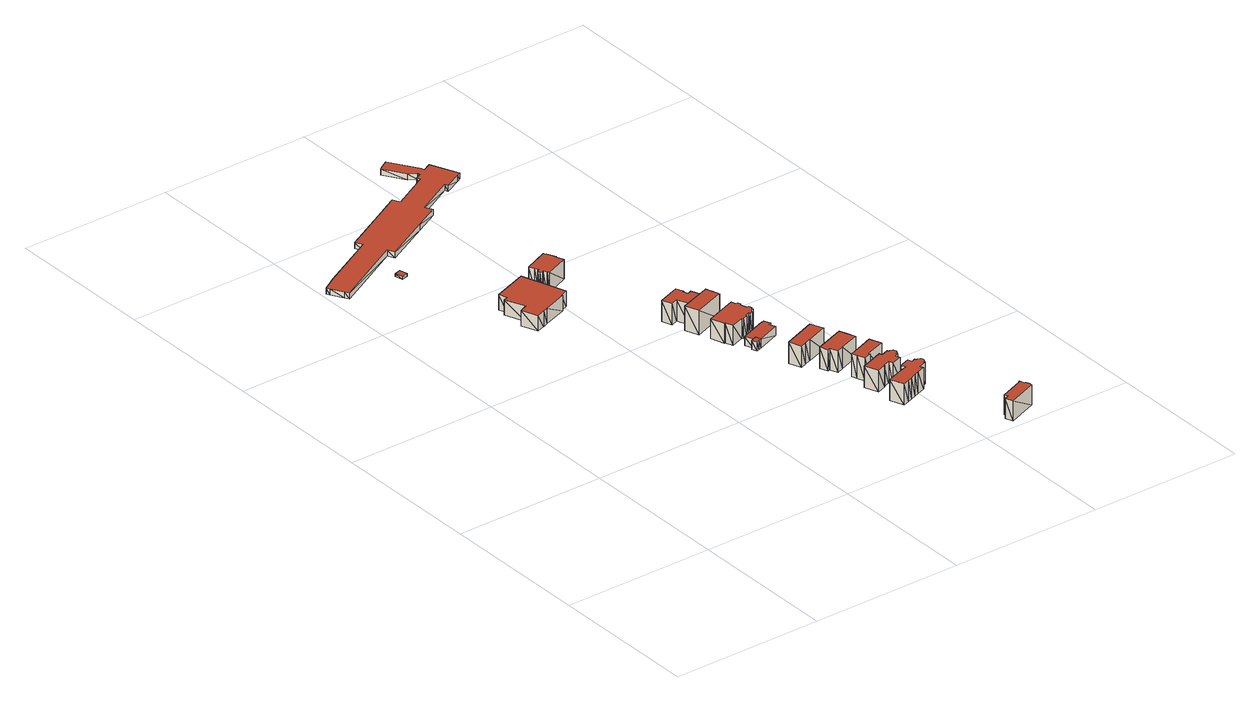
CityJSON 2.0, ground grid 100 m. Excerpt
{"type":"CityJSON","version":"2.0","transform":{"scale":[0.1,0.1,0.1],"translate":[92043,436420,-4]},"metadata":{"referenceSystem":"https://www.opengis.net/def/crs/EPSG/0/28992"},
"CityObjects":{
"building1":{"type":"Building","attributes":{"+height_valid":1,"+groundHeight":-1,"measuredHeight":1,"+function":"Industry","+org_car_parking_spaces":35,"+total_area":22,"+min_car_parking_spaces":0},"geometry":[{"type":"MultiSurface","lod":"1.2","boundaries":[[[0,1,2,3]],[[4,5,6,7]],[[0,5,4]],[[0,1,5]],[[1,6,5]],[[1,2,6]],[[2,7,6]],[[2,3,7]],[[3,4,7]],[[3,0,4]]],"semantics":{"surfaces":[{"type":"GroundSurface"},{"type":"RoofSurface"},{"type":"WallSurface"}],"values":[0,1,2,2,2,2,2,2,2,2]}}]},
"building2":{"type":"Building","attributes":{"+height_valid":1,"+groundHeight":-4,"measuredHeight":6,"+function":"Office","+org_car_parking_spaces":15,"+total_area":1184,"+min_car_parking_spaces":9},"geometry":[{"type":"MultiSurface","lod":"1.2","boundaries":[[[8,9,10,11,12,13,14,15,16,17,18,19,20]],[[21,22,23,24,25,26,27,28,29,30,31,32,33]],[[8,22,21]],[[8,9,22]],[[9,23,22]],[[9,10,23]],[[10,24,23]],[[10,11,24]],[[11,25,24]],[[11,12,25]],[[12,26,25]],[[12,13,26]],[[13,27,26]],[[13,14,27]],[[14,28,27]],[[14,15,28]],[[15,29,28]],[[15,16,29]],[[16,30,29]],[[16,17,30]],[[17,31,30]],[[17,18,31]],[[18,32,31]],[[18,19,32]],[[19,33,32]],[[19,20,33]],[[20,21,33]],[[20,8,21]]],"semantics":{"surfaces":[{"type":"GroundSurface"},{"type":"RoofSurface"},{"type":"WallSurface"}],"values":[0,1,2,2,2,2,2,2,2,2,2,2,2,2,2,2,2,2,2,2,2,2,2,2,2,2,2,2]}}]},
"building3":{"type":"Building","attributes":{"+height_valid":1,"+groundHeight":-1,"measuredHeight":3,"+function":"Industry","+org_car_parking_spaces":9,"+total_area":495,"+min_car_parking_spaces":0},"geometry":[{"type":"MultiSurface","lod":"1.2","boundaries":[[[34,35,36,37,38,39,40,41,42,43,44,45,46,47,48,49,50,51,52,53,54,55,56,57,58,59,60,61,62,63,64,65,66]],[[67,68,69,70,71,72,73,74,75,76,77,78,79,80,81,82,83,84,85,86,87,88,89,90,91,92,93,94,95,96,97,98,99]],[[34,68,67]],[[34,35,68]],[[35,69,68]],[[35,36,69]],[[36,70,69]],[[36,37,70]],[[37,71,70]],[[37,38,71]],[[38,72,71]],[[38,39,72]],[[39,73,72]],[[39,40,73]],[[40,74,73]],[[40,41,74]],[[41,75,74]],[[41,42,75]],[[42,76,75]],[[42,43,76]],[[43,77,76]],[[43,44,77]],[[44,78,77]],[[44,45,78]],[[45,79,78]],[[45,46,79]],[[46,80,79]],[[46,47,80]],[[47,81,80]],[[47,48,81]],[[48,82,81]],[[48,49,82]],[[49,83,82]],[[49,50,83]],[[50,84,83]],[[50,51,84]],[[51,85,84]],[[51,52,85]],[[52,86,85]],[[52,53,86]],[[53,87,86]],[[53,54,87]],[[54,88,87]],[[54,55,88]],[[55,89,88]],[[55,56,89]],[[56,90,89]],[[56,57,90]],[[57,91,90]],[[57,58,91]],[[58,92,91]],[[58,59,92]],[[59,93,92]],[[59,60,93]],[[60,94,93]],[[60,61,94]],[[61,95,94]],[[61,62,95]],[[62,96,95]],[[62,63,96]],[[63,97,96]],[[63,64,97]],[[64,98,97]],[[64,65,98]],[[65,99,98]],[[65,66,99]],[[66,67,99]],[[66,34,67]]],"semantics":{"surfaces":[{"type":"GroundSurface"},{"type":"RoofSurface"},{"type":"WallSurface"}],"values":[0,1,2,2,2,2,2,2,2,2,2,2,2,2,2,2,2,2,2,2,2,2,2,2,2,2,2,2,2,2,2,2,2,2,2,2,2,2,2,2,2,2,2,2,2,2,2,2,2,2,2,2,2,2,2,2,2,2,2,2,2,2,2,2,2,2,2,2]}}]},
"building4":{"type":"Building","attributes":{"+height_valid":1,"+groundHeight":-1,"measuredHeight":12,"+function":"Office","+org_car_parking_spaces":41,"+total_area":124,"+min_car_parking_spaces":0},"geometry":[{"type":"MultiSurface","lod":"1.2","boundaries":[[[100,101,102,103,104,105,106,107,108,109,110,111,112,113,114,115,116,117]],[[118,119,120,121,122,123,124,125,126,127,128,129,130,131,132,133,134,135]],[[100,119,118]],[[100,101,119]],[[101,120,119]],[[101,102,120]],[[102,121,120]],[[102,103,121]],[[103,122,121]],[[103,104,122]],[[104,123,122]],[[104,105,123]],[[105,124,123]],[[105,106,124]],[[106,125,124]],[[106,107,125]],[[107,126,125]],[[107,108,126]],[[108,127,126]],[[108,109,127]],[[109,128,127]],[[109,110,128]],[[110,129,128]],[[110,111,129]],[[111,130,129]],[[111,112,130]],[[112,131,130]],[[112,113,131]],[[113,132,131]],[[113,114,132]],[[114,133,132]],[[114,115,133]],[[115,134,133]],[[115,116,134]],[[116,135,134]],[[116,117,135]],[[117,118,135]],[[117,100,118]]],"semantics":{"surfaces":[{"type":"GroundSurface"},{"type":"RoofSurface"},{"type":"WallSurface"}],"values":[0,1,2,2,2,2,2,2,2,2,2,2,2,2,2,2,2,2,2,2,2,2,2,2,2,2,2,2,2,2,2,2,2,2,2,2,2,2]}}]},
"building5":{"type":"Building","attributes":{"+height_valid":1,"+groundHeight":-1,"measuredHeight":5,"+function":"Industry","+org_car_parking_spaces":2,"+total_area":14,"+min_car_parking_spaces":0},"geometry":[{"type":"MultiSurface","lod":"1.2","boundaries":[[[136,137,138,139,140,141,142]],[[143,144,145,146,147,148,149]],[[136,144,143]],[[136,137,144]],[[137,145,144]],[[137,138,145]],[[138,146,145]],[[138,139,146]],[[139,147,146]],[[139,140,147]],[[140,148,147]],[[140,141,148]],[[141,149,148]],[[141,142,149]],[[142,143,149]],[[142,136,143]]],"semantics":{"surfaces":[{"type":"GroundSurface"},{"type":"RoofSurface"},{"type":"WallSurface"}],"values":[0,1,2,2,2,2,2,2,2,2,2,2,2,2,2,2]}}]},
"building6":{"type":"Building","attributes":{"+height_valid":1,"+groundHeight":-1,"measuredHeight":13,"+function":"Office","+org_car_parking_spaces":45,"+total_area":1108,"+min_car_parking_spaces":8},"geometry":[{"type":"MultiSurface","lod":"1.2","boundaries":[[[150,151,152,153,154,155,156,157,158,159,160]],[[161,162,163,164,165,166,167,168,169,170,171]],[[150,162,161]],[[150,151,162]],[[151,163,162]],[[151,152,163]],[[152,164,163]],[[152,153,164]],[[153,165,164]],[[153,154,165]],[[154,166,165]],[[154,155,166]],[[155,167,166]],[[155,156,167]],[[156,168,167]],[[156,157,168]],[[157,169,168]],[[157,158,169]],[[158,170,169]],[[158,159,170]],[[159,171,170]],[[159,160,171]],[[160,161,171]],[[160,150,161]]],"semantics":{"surfaces":[{"type":"GroundSurface"},{"type":"RoofSurface"},{"type":"WallSurface"}],"values":[0,1,2,2,2,2,2,2,2,2,2,2,2,2,2,2,2,2,2,2,2,2,2,2]}}]},
"building7":{"type":"Building","attributes":{"+height_valid":1,"+groundHeight":-1,"measuredHeight":15,"+function":"Office","+org_car_parking_spaces":22,"+total_area":934,"+min_car_parking_spaces":7},"geometry":[{"type":"MultiSurface","lod":"1.2","boundaries":[[[172,173,174,175,176,177,178,179,180]],[[181,182,183,184,185,186,187,188,189]],[[172,182,181]],[[172,173,182]],[[173,183,182]],[[173,174,183]],[[174,184,183]],[[174,175,184]],[[175,185,184]],[[175,176,185]],[[176,186,185]],[[176,177,186]],[[177,187,186]],[[177,178,187]],[[178,188,187]],[[178,179,188]],[[179,189,188]],[[179,180,189]],[[180,181,189]],[[180,172,181]]],"semantics":{"surfaces":[{"type":"GroundSurface"},{"type":"RoofSurface"},{"type":"WallSurface"}],"values":[0,1,2,2,2,2,2,2,2,2,2,2,2,2,2,2,2,2,2,2]}}]},
"building8":{"type":"Building","attributes":{"+height_valid":1,"+groundHeight":-1,"measuredHeight":12,"+function":"Office","+org_car_parking_spaces":47,"+total_area":1893,"+min_car_parking_spaces":14},"geometry":[{"type":"MultiSurface","lod":"1.2","boundaries":[[[190,191,192,193,194,195,196,197,198,199,200,201,202,203,204,205,206,207,208,209,210,211]],[[212,213,214,215,216,217,218,219,220,221,222,223,224,225,226,227,228,229,230,231,232,233]],[[190,213,212]],[[190,191,213]],[[191,214,213]],[[191,192,214]],[[192,215,214]],[[192,193,215]],[[193,216,215]],[[193,194,216]],[[194,217,216]],[[194,195,217]],[[195,218,217]],[[195,196,218]],[[196,219,218]],[[196,197,219]],[[197,220,219]],[[197,198,220]],[[198,221,220]],[[198,199,221]],[[199,222,221]],[[199,200,222]],[[200,223,222]],[[200,201,223]],[[201,224,223]],[[201,202,224]],[[202,225,224]],[[202,203,225]],[[203,226,225]],[[203,204,226]],[[204,227,226]],[[204,205,227]],[[205,228,227]],[[205,206,228]],[[206,229,228]],[[206,207,229]],[[207,230,229]],[[207,208,230]],[[208,231,230]],[[208,209,231]],[[209,232,231]],[[209,210,232]],[[210,233,232]],[[210,211,233]],[[211,212,233]],[[211,190,212]]],"semantics":{"surfaces":[{"type":"GroundSurface"},{"type":"RoofSurface"},{"type":"WallSurface"}],"values":[0,1,2,2,2,2,2,2,2,2,2,2,2,2,2,2,2,2,2,2,2,2,2,2,2,2,2,2,2,2,2,2,2,2,2,2,2,2,2,2,2,2,2,2,2,2]}}]},
"building9":{"type":"Building","attributes":{"+height_valid":1,"+groundHeight":-1,"measuredHeight":5,"+function":"Office","+org_car_parking_spaces":32,"+total_area":524,"+min_car_parking_spaces":0},"geometry":[{"type":"MultiSurface","lod":"1.2","boundaries":[[[136,234,235,236,237,238,239,240,241,138,137]],[[143,242,243,244,245,246,247,248,249,145,144]],[[136,242,143]],[[136,234,242]],[[234,243,242]],[[234,235,243]],[[235,244,243]],[[235,236,244]],[[236,245,244]],[[236,237,245]],[[237,246,245]],[[237,238,246]],[[238,247,246]],[[238,239,247]],[[239,248,247]],[[239,240,248]],[[240,249,248]],[[240,241,249]],[[241,145,249]],[[241,138,145]],[[138,144,145]],[[138,137,144]],[[137,143,144]],[[137,136,143]]],"semantics":{"surfaces":[{"type":"GroundSurface"},{"type":"RoofSurface"},{"type":"WallSurface"}],"values":[0,1,2,2,2,2,2,2,2,2,2,2,2,2,2,2,2,2,2,2,2,2,2,2]}}]},
"building10":{"type":"Building","attributes":{"+height_valid":1,"+groundHeight":-1,"measuredHeight":13,"+function":"Office","+org_car_parking_spaces":26,"+total_area":636,"+min_car_parking_spaces":5},"geometry":[{"type":"MultiSurface","lod":"1.2","boundaries":[[[250,251,252,253,254,255,256,257,258,259]],[[260,261,262,263,264,265,266,267,268,269]],[[250,261,260]],[[250,251,261]],[[251,262,261]],[[251,252,262]],[[252,263,262]],[[252,253,263]],[[253,264,263]],[[253,254,264]],[[254,265,264]],[[254,255,265]],[[255,266,265]],[[255,256,266]],[[256,267,266]],[[256,257,267]],[[257,268,267]],[[257,258,268]],[[258,269,268]],[[258,259,269]],[[259,260,269]],[[259,250,260]]],"semantics":{"surfaces":[{"type":"GroundSurface"},{"type":"RoofSurface"},{"type":"WallSurface"}],"values":[0,1,2,2,2,2,2,2,2,2,2,2,2,2,2,2,2,2,2,2,2,2]}}]},
"building11":{"type":"Building","attributes":{"+height_valid":1,"+groundHeight":-1,"measuredHeight":13,"+function":"Office","+org_car_parking_spaces":48,"+total_area":792,"+min_car_parking_spaces":6},"geometry":[{"type":"MultiSurface","lod":"1.2","boundaries":[[[270,271,272,273,274,275,276,277,278,279,280,281,282,283,284,285,286,287,288,289,290,291,292]],[[293,294,295,296,297,298,299,300,301,302,303,304,305,306,307,308,309,310,311,312,313,314,315]],[[270,294,293]],[[270,271,294]],[[271,295,294]],[[271,272,295]],[[272,296,295]],[[272,273,296]],[[273,297,296]],[[273,274,297]],[[274,298,297]],[[274,275,298]],[[275,299,298]],[[275,276,299]],[[276,300,299]],[[276,277,300]],[[277,301,300]],[[277,278,301]],[[278,302,301]],[[278,279,302]],[[279,303,302]],[[279,280,303]],[[280,304,303]],[[280,281,304]],[[281,305,304]],[[281,282,305]],[[282,306,305]],[[282,283,306]],[[283,307,306]],[[283,284,307]],[[284,308,307]],[[284,285,308]],[[285,309,308]],[[285,286,309]],[[286,310,309]],[[286,287,310]],[[287,311,310]],[[287,288,311]],[[288,312,311]],[[288,289,312]],[[289,313,312]],[[289,290,313]],[[290,314,313]],[[290,291,314]],[[291,315,314]],[[291,292,315]],[[292,293,315]],[[292,270,293]]],"semantics":{"surfaces":[{"type":"GroundSurface"},{"type":"RoofSurface"},{"type":"WallSurface"}],"values":[0,1,2,2,2,2,2,2,2,2,2,2,2,2,2,2,2,2,2,2,2,2,2,2,2,2,2,2,2,2,2,2,2,2,2,2,2,2,2,2,2,2,2,2,2,2,2,2]}}]},
"building12":{"type":"Building","attributes":{"+height_valid":1,"+groundHeight":-1,"measuredHeight":13,"+function":"Office","+org_car_parking_spaces":0,"+total_area":1357,"+min_car_parking_spaces":10},"geometry":[{"type":"MultiSurface","lod":"1.2","boundaries":[[[316,317,318,319,320,321,322,323,324,325,326,327,328,329,330,331,332,333,334]],[[335,336,337,338,339,340,341,342,343,344,345,346,347,348,349,350,351,352,353]],[[316,336,335]],[[316,317,336]],[[317,337,336]],[[317,318,337]],[[318,338,337]],[[318,319,338]],[[319,339,338]],[[319,320,339]],[[320,340,339]],[[320,321,340]],[[321,341,340]],[[321,322,341]],[[322,342,341]],[[322,323,342]],[[323,343,342]],[[323,324,343]],[[324,344,343]],[[324,325,344]],[[325,345,344]],[[325,326,345]],[[326,346,345]],[[326,327,346]],[[327,347,346]],[[327,328,347]],[[328,348,347]],[[328,329,348]],[[329,349,348]],[[329,330,349]],[[330,350,349]],[[330,331,350]],[[331,351,350]],[[331,332,351]],[[332,352,351]],[[332,333,352]],[[333,353,352]],[[333,334,353]],[[334,335,353]],[[334,316,335]]],"semantics":{"surfaces":[{"type":"GroundSurface"},{"type":"RoofSurface"},{"type":"WallSurface"}],"values":[0,1,2,2,2,2,2,2,2,2,2,2,2,2,2,2,2,2,2,2,2,2,2,2,2,2,2,2,2,2,2,2,2,2,2,2,2,2,2,2]}}]},
"building13":{"type":"Building","attributes":{"+height_valid":1,"+groundHeight":0,"measuredHeight":14,"+function":"Office","+org_car_parking_spaces":36,"+total_area":1550,"+min_car_parking_spaces":12},"geometry":[{"type":"MultiSurface","lod":"1.2","boundaries":[[[354,355,356,357,358,359,360,361,362,363]],[[364,365,366,367,368,369,370,371,372,373]],[[354,365,364]],[[354,355,365]],[[355,366,365]],[[355,356,366]],[[356,367,366]],[[356,357,367]],[[357,368,367]],[[357,358,368]],[[358,369,368]],[[358,359,369]],[[359,370,369]],[[359,360,370]],[[360,371,370]],[[360,361,371]],[[361,372,371]],[[361,362,372]],[[362,373,372]],[[362,363,373]],[[363,364,373]],[[363,354,364]]],"semantics":{"surfaces":[{"type":"GroundSurface"},{"type":"RoofSurface"},{"type":"WallSurface"}],"values":[0,1,2,2,2,2,2,2,2,2,2,2,2,2,2,2,2,2,2,2,2,2]}}]},
"building14":{"type":"Building","attributes":{"+height_valid":1,"+groundHeight":0,"measuredHeight":15,"+function":"Office","+org_car_parking_spaces":31,"+total_area":498,"+min_car_parking_spaces":0},"geometry":[{"type":"MultiSurface","lod":"1.2","boundaries":[[[374,375,376,377,378,379,380]],[[381,382,383,384,385,386,387]],[[374,382,381]],[[374,375,382]],[[375,383,382]],[[375,376,383]],[[376,384,383]],[[376,377,384]],[[377,385,384]],[[377,378,385]],[[378,386,385]],[[378,379,386]],[[379,387,386]],[[379,380,387]],[[380,381,387]],[[380,374,381]]],"semantics":{"surfaces":[{"type":"GroundSurface"},{"type":"RoofSurface"},{"type":"WallSurface"}],"values":[0,1,2,2,2,2,2,2,2,2,2,2,2,2,2,2]}}]},
"building15":{"type":"Building","attributes":{"+height_valid":1,"+groundHeight":0,"measuredHeight":13,"+function":"Office","+org_car_parking_spaces":48,"+total_area":532,"+min_car_parking_spaces":0},"geometry":[{"type":"MultiSurface","lod":"1.2","boundaries":[[[388,389,390,391,392,393,394,395,396,397,398,399,400,401,402,403,404,405]],[[406,407,408,409,410,411,412,413,414,415,416,417,418,419,420,421,422,423]],[[388,407,406]],[[388,389,407]],[[389,408,407]],[[389,390,408]],[[390,409,408]],[[390,391,409]],[[391,410,409]],[[391,392,410]],[[392,411,410]],[[392,393,411]],[[393,412,411]],[[393,394,412]],[[394,413,412]],[[394,395,413]],[[395,414,413]],[[395,396,414]],[[396,415,414]],[[396,397,415]],[[397,416,415]],[[397,398,416]],[[398,417,416]],[[398,399,417]],[[399,418,417]],[[399,400,418]],[[400,419,418]],[[400,401,419]],[[401,420,419]],[[401,402,420]],[[402,421,420]],[[402,403,421]],[[403,422,421]],[[403,404,422]],[[404,423,422]],[[404,405,423]],[[405,406,423]],[[405,388,406]]],"semantics":{"surfaces":[{"type":"GroundSurface"},{"type":"RoofSurface"},{"type":"WallSurface"}],"values":[0,1,2,2,2,2,2,2,2,2,2,2,2,2,2,2,2,2,2,2,2,2,2,2,2,2,2,2,2,2,2,2,2,2,2,2,2,2]}}]}
},
"vertices":[
[430,3427,30],[469,3438,30],[482,3387,30],[443,3377,30],[430,3427,50],[469,3438,50],[482,3387,50],[443,3377,50],
[920,2900,0],[1020,2613,0],[972,2591,0],[974,2586,0],[818,2529,0],[786,2515,0],[785,2517,0],[726,2495,0],[687,2601,0],[739,2623,0],[685,2752,0],[716,2765,0],[696,2817,0],[920,2900,100],[1020,2613,100],[972,2591,100],[974,2586,100],[818,2529,100],[786,2515,100],[785,2517,100],[726,2495,100],[687,2601,100],[739,2623,100],[685,2752,100],[716,2765,100],[696,2817,100],
[1298,4229,30],[1378,4049,30],[1354,4037,30],[1244,3983,30],[1234,4004,30],[988,3873,30],[1013,3827,30],[856,3745,30],[555,3587,30],[532,3633,30],[73,3390,30],[58,3417,30],[15,3493,30],[3,3516,30],[93,3570,30],[462,3766,30],[438,3811,30],[722,3961,30],[832,4019,30],[895,4053,30],[920,4006,30],[1164,4137,30],[1154,4157,30],[1193,4177,30],[1188,4194,30],[1139,4223,30],[1054,4363,30],[1074,4376,30],[1096,4389,30],[1116,4401,30],[1124,4406,30],[1238,4223,30],[1242,4201,30],[1298,4229,70],[1378,4049,70],[1354,4037,70],[1244,3983,70],[1234,4004,70],[988,3873,70],[1013,3827,70],[856,3745,70],[555,3587,70],[532,3633,70],[73,3390,70],[58,3417,70],[15,3493,70],[3,3516,70],[93,3570,70],[462,3766,70],[438,3811,70],[722,3961,70],[832,4019,70],[895,4053,70],[920,4006,70],[1164,4137,70],[1154,4157,70],[1193,4177,70],[1188,4194,70],[1139,4223,70],[1054,4363,70],[1074,4376,70],[1096,4389,70],[1116,4401,70],[1124,4406,70],[1238,4223,70],[1242,4201,70],
[957,2876,30],[1111,2940,30],[1118,2924,30],[1122,2925,30],[1147,2869,30],[1143,2867,30],[1164,2817,30],[1011,2751,30],[1005,2764,30],[1004,2764,30],[994,2788,30],[983,2783,30],[971,2788,30],[966,2800,30],[971,2812,30],[982,2816,30],[971,2841,30],[972,2841,30],[957,2876,160],[1111,2940,160],[1118,2924,160],[1122,2925,160],[1147,2869,160],[1143,2867,160],[1164,2817,160],[1011,2751,160],[1005,2764,160],[1004,2764,160],[994,2788,160],[983,2783,160],[971,2788,160],[966,2800,160],[971,2812,160],[982,2816,160],[971,2841,160],[972,2841,160],
[1540,1559,30],[1564,1568,30],[1577,1533,30],[1558,1526,30],[1557,1527,30],[1537,1520,30],[1525,1553,30],[1540,1559,90],[1564,1568,90],[1577,1533,90],[1558,1526,90],[1557,1527,90],[1537,1520,90],[1525,1553,90],
[1340,2117,30],[1453,2160,30],[1471,2113,30],[1464,2110,30],[1477,2076,30],[1504,2086,30],[1527,2026,30],[1412,1984,30],[1383,2059,30],[1337,2041,30],[1313,2108,30],[1340,2117,170],[1453,2160,170],[1471,2113,170],[1464,2110,170],[1477,2076,170],[1504,2086,170],[1527,2026,170],[1412,1984,170],[1383,2059,170],[1337,2041,170],[1313,2108,170],
[1592,1937,30],[1388,1862,30],[1356,1952,30],[1561,2026,30],[1562,2025,30],[1563,2025,30],[1576,1990,30],[1576,1988,30],[1594,1937,30],[1592,1937,190],[1388,1862,190],[1356,1952,190],[1561,2026,190],[1562,2025,190],[1563,2025,190],[1576,1990,190],[1576,1988,190],[1594,1937,190],
[1620,1865,30],[1630,1838,30],[1643,1835,30],[1650,1815,30],[1641,1805,30],[1655,1767,30],[1669,1765,30],[1676,1745,30],[1668,1734,30],[1671,1725,30],[1651,1718,30],[1648,1706,30],[1630,1700,30],[1622,1707,30],[1599,1699,30],[1596,1688,30],[1563,1676,30],[1554,1682,30],[1470,1651,30],[1452,1701,30],[1446,1699,30],[1414,1790,30],[1620,1865,160],[1630,1838,160],[1643,1835,160],[1650,1815,160],[1641,1805,160],[1655,1767,160],[1669,1765,160],[1676,1745,160],[1668,1734,160],[1671,1725,160],[1651,1718,160],[1648,1706,160],[1630,1700,160],[1622,1707,160],[1599,1699,160],[1596,1688,160],[1563,1676,160],[1554,1682,160],[1470,1651,160],[1452,1701,160],[1446,1699,160],[1414,1790,160],
[1520,1611,30],[1692,1676,30],[1693,1672,30],[1709,1679,30],[1726,1636,30],[1709,1630,30],[1725,1589,30],[1577,1532,30],[1520,1611,90],[1692,1676,90],[1693,1672,90],[1709,1679,90],[1726,1636,90],[1709,1630,90],[1725,1589,90],[1577,1532,90],
[1846,1302,30],[1709,1251,30],[1708,1252,30],[1665,1236,30],[1623,1220,30],[1595,1303,30],[1636,1318,30],[1812,1385,30],[1827,1349,30],[1828,1349,30],[1846,1302,170],[1709,1251,170],[1708,1252,170],[1665,1236,170],[1623,1220,170],[1595,1303,170],[1636,1318,170],[1812,1385,170],[1827,1349,170],[1828,1349,170],
[2064,650,30],[2015,632,30],[2023,610,30],[1968,590,30],[1940,579,30],[1900,563,30],[1871,553,30],[1826,537,30],[1792,627,30],[1837,642,30],[1898,665,30],[1899,663,30],[1948,680,30],[1937,710,30],[2006,735,30],[2016,706,30],[2041,715,30],[2044,706,30],[2055,710,30],[2074,701,30],[2081,682,30],[2071,663,30],[2062,660,30],[2064,650,170],[2015,632,170],[2023,610,170],[1968,590,170],[1940,579,170],[1900,563,170],[1871,553,170],[1826,537,170],[1792,627,170],[1837,642,170],[1898,665,170],[1899,663,170],[1948,680,170],[1937,710,170],[2006,735,170],[2016,706,170],[2041,715,170],[2044,706,170],[2055,710,170],[2074,701,170],[2081,682,170],[2071,663,170],[2062,660,170],
[1768,830,30],[1814,847,30],[1921,886,30],[1928,867,30],[1976,885,30],[1980,875,30],[1989,879,30],[2009,870,30],[2016,851,30],[2008,832,30],[1998,829,30],[2001,819,30],[1978,810,30],[1988,781,30],[1920,756,30],[1910,785,30],[1862,768,30],[1863,765,30],[1802,741,30],[1768,830,170],[1814,847,170],[1921,886,170],[1928,867,170],[1976,885,170],[1980,875,170],[1989,879,170],[2009,870,170],[2016,851,170],[2008,832,170],[1998,829,170],[2001,819,170],[1978,810,170],[1988,781,170],[1920,756,170],[1910,785,170],[1862,768,170],[1863,765,170],[1802,741,170],
[1902,1159,40],[1923,1105,40],[1792,1057,40],[1744,1039,40],[1724,1090,40],[1709,1084,40],[1689,1137,40],[1701,1141,40],[1715,1146,40],[1883,1209,40],[1902,1159,180],[1923,1105,180],[1792,1057,180],[1744,1039,180],[1724,1090,180],[1709,1084,180],[1689,1137,180],[1701,1141,180],[1715,1146,180],[1883,1209,180],
[1953,1021,40],[1983,945,40],[1853,897,40],[1856,888,40],[1807,870,40],[1788,920,40],[1775,955,40],[1953,1021,190],[1983,945,190],[1853,897,190],[1856,888,190],[1807,870,190],[1788,920,190],[1775,955,190],
[2199,94,40],[2351,153,40],[2350,155,40],[2359,159,40],[2371,128,40],[2376,126,40],[2380,122,40],[2383,118,40],[2386,113,40],[2388,108,40],[2389,103,40],[2389,97,40],[2388,92,40],[2387,87,40],[2388,82,40],[2196,9,40],[2178,58,40],[2208,69,40],[2199,94,170],[2351,153,170],[2350,155,170],[2359,159,170],[2371,128,170],[2376,126,170],[2380,122,170],[2383,118,170],[2386,113,170],[2388,108,170],[2389,103,170],[2389,97,170],[2388,92,170],[2387,87,170],[2388,82,170],[2196,9,170],[2178,58,170],[2208,69,170]
]}
